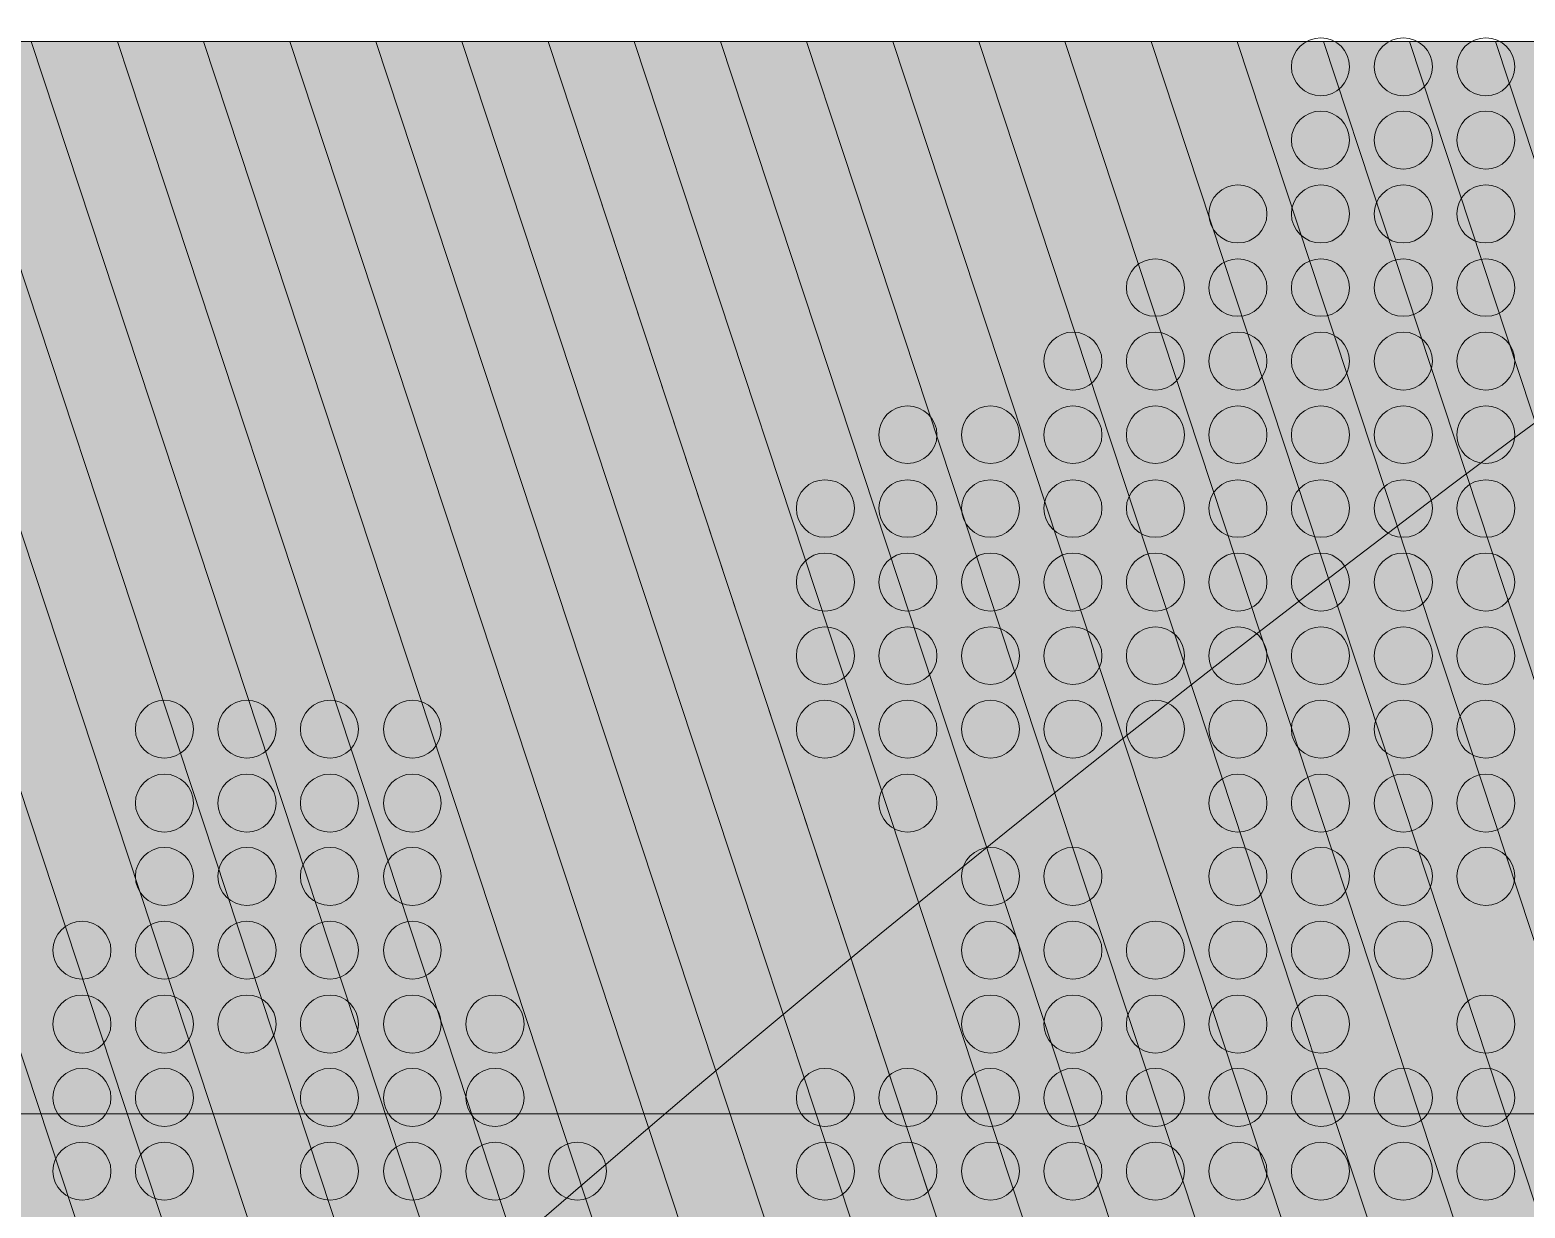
# Model space of a CAD drawing. Header units: inches. Extents: x 243 to 900, y -519 to -86.
# Drawn here: x 528.11 to 572.91, y -202.09 to -166.78 of the extents above; entities that cross this region are included whole.
import ezdxf

# ---------------------------------------------------------------- set-up
doc = ezdxf.new("R2010")
doc.units = ezdxf.units.IN
doc.header["$MEASUREMENT"] = 0
doc.layers.add('Layer 1', color=7, linetype='Continuous')

# ---------------------------------------------------------------- blocks, each defined once
blk = doc.blocks.new('block 3')
at = {"layer": 'Layer 1', "lineweight": 0}
blk.add_open_spline([(898.138, -484.267), (898.138, -494.991), (889.368, -503.763), (878.645, -503.763), (878.645, -503.763), (266.12, -503.763), (266.12, -503.763), (255.397, -503.763), (246.624, -494.991), (246.624, -484.267), (246.624, -484.267), (246.624, -108.507), (246.624, -108.507), (246.624, -97.783), (255.397, -89.011), (266.12, -89.011), (266.12, -89.011), (878.645, -89.011), (878.645, -89.011), (889.368, -89.011), (898.138, -97.783), (898.138, -108.507), (898.138, -108.507), (898.138, -484.267), (898.138, -484.267)], degree=3, knots=[0, 0, 0, 0, 1, 1, 1, 2, 2, 2, 3, 3, 3, 4, 4, 4, 5, 5, 5, 6, 6, 6, 7, 7, 7, 8, 8, 8, 8], dxfattribs=at)
blk = doc.blocks.new('block 2')
at = {"layer": 'Layer 1'}
blk.add_blockref('block 3', (0, 0), dxfattribs=at)
blk = doc.blocks.new('block 18')
at = {"layer": 'Layer 1', "lineweight": 0}
for points in [[(567.651, -167.885), (567.651, -168.358), (567.27, -168.754), (566.797, -168.754), (566.311, -168.754), (565.912, -168.358), (565.912, -167.885), (565.912, -167.399), (566.311, -167.017), (566.797, -167.017), (567.27, -167.017), (567.651, -167.399), (567.651, -167.885)], [(570.139, -167.885), (570.139, -168.358), (569.74, -168.754), (569.269, -168.754), (568.777, -168.754), (568.397, -168.358), (568.397, -167.885), (568.397, -167.399), (568.777, -167.017), (569.269, -167.017), (569.74, -167.017), (570.139, -167.399), (570.139, -167.885)], [(572.608, -167.885), (572.608, -168.358), (572.214, -168.754), (571.741, -168.754), (571.255, -168.754), (570.871, -168.358), (570.871, -167.885), (570.871, -167.399), (571.255, -167.017), (571.741, -167.017), (572.214, -167.017), (572.608, -167.399), (572.608, -167.885)]]:
    blk.add_open_spline(points, degree=3, knots=[0, 0, 0, 0, 1, 1, 1, 2, 2, 2, 3, 3, 3, 4, 4, 4, 4], dxfattribs=at)
blk = doc.blocks.new('block 19')
at = {"layer": 'Layer 1', "lineweight": 0}
for points in [[(567.651, -170.085), (567.651, -170.554), (567.27, -170.952), (566.797, -170.952), (566.311, -170.952), (565.912, -170.554), (565.912, -170.085), (565.912, -169.609), (566.311, -169.212), (566.797, -169.212), (567.27, -169.212), (567.651, -169.609), (567.651, -170.085)], [(570.139, -170.085), (570.139, -170.554), (569.74, -170.952), (569.269, -170.952), (568.777, -170.952), (568.397, -170.554), (568.397, -170.085), (568.397, -169.609), (568.777, -169.212), (569.269, -169.212), (569.74, -169.212), (570.139, -169.609), (570.139, -170.085)], [(572.608, -170.085), (572.608, -170.554), (572.214, -170.952), (571.741, -170.952), (571.255, -170.952), (570.871, -170.554), (570.871, -170.085), (570.871, -169.609), (571.255, -169.212), (571.741, -169.212), (572.214, -169.212), (572.608, -169.609), (572.608, -170.085)]]:
    blk.add_open_spline(points, degree=3, knots=[0, 0, 0, 0, 1, 1, 1, 2, 2, 2, 3, 3, 3, 4, 4, 4, 4], dxfattribs=at)
blk = doc.blocks.new('block 20')
at = {"layer": 'Layer 1', "lineweight": 0}
for points in [[(565.179, -172.295), (565.179, -172.771), (564.785, -173.166), (564.309, -173.166), (563.836, -173.166), (563.442, -172.771), (563.442, -172.295), (563.442, -171.807), (563.836, -171.427), (564.309, -171.427), (564.785, -171.427), (565.179, -171.807), (565.179, -172.295)], [(567.651, -172.295), (567.651, -172.771), (567.27, -173.166), (566.797, -173.166), (566.311, -173.166), (565.912, -172.771), (565.912, -172.295), (565.912, -171.807), (566.311, -171.427), (566.797, -171.427), (567.27, -171.427), (567.651, -171.807), (567.651, -172.295)], [(570.139, -172.295), (570.139, -172.771), (569.74, -173.166), (569.269, -173.166), (568.777, -173.166), (568.397, -172.771), (568.397, -172.295), (568.397, -171.807), (568.777, -171.427), (569.269, -171.427), (569.74, -171.427), (570.139, -171.807), (570.139, -172.295)], [(572.608, -172.295), (572.608, -172.771), (572.214, -173.166), (571.741, -173.166), (571.255, -173.166), (570.871, -172.771), (570.871, -172.295), (570.871, -171.807), (571.255, -171.427), (571.741, -171.427), (572.214, -171.427), (572.608, -171.807), (572.608, -172.295)]]:
    blk.add_open_spline(points, degree=3, knots=[0, 0, 0, 0, 1, 1, 1, 2, 2, 2, 3, 3, 3, 4, 4, 4, 4], dxfattribs=at)
blk = doc.blocks.new('block 21')
at = {"layer": 'Layer 1', "lineweight": 0}
for points in [[(562.707, -174.509), (562.707, -174.981), (562.311, -175.363), (561.837, -175.363), (561.364, -175.363), (560.967, -174.981), (560.967, -174.509), (560.967, -174.021), (561.364, -173.639), (561.837, -173.639), (562.311, -173.639), (562.707, -174.021), (562.707, -174.509)], [(565.179, -174.509), (565.179, -174.981), (564.785, -175.363), (564.309, -175.363), (563.836, -175.363), (563.442, -174.981), (563.442, -174.509), (563.442, -174.021), (563.836, -173.639), (564.309, -173.639), (564.785, -173.639), (565.179, -174.021), (565.179, -174.509)], [(567.651, -174.509), (567.651, -174.981), (567.27, -175.363), (566.797, -175.363), (566.311, -175.363), (565.912, -174.981), (565.912, -174.509), (565.912, -174.021), (566.311, -173.639), (566.797, -173.639), (567.27, -173.639), (567.651, -174.021), (567.651, -174.509)], [(570.139, -174.509), (570.139, -174.981), (569.74, -175.363), (569.269, -175.363), (568.777, -175.363), (568.397, -174.981), (568.397, -174.509), (568.397, -174.021), (568.777, -173.639), (569.269, -173.639), (569.74, -173.639), (570.139, -174.021), (570.139, -174.509)], [(572.608, -174.509), (572.608, -174.981), (572.214, -175.363), (571.741, -175.363), (571.255, -175.363), (570.871, -174.981), (570.871, -174.509), (570.871, -174.021), (571.255, -173.639), (571.741, -173.639), (572.214, -173.639), (572.608, -174.021), (572.608, -174.509)]]:
    blk.add_open_spline(points, degree=3, knots=[0, 0, 0, 0, 1, 1, 1, 2, 2, 2, 3, 3, 3, 4, 4, 4, 4], dxfattribs=at)
blk = doc.blocks.new('block 22')
at = {"layer": 'Layer 1', "lineweight": 0}
for points in [[(560.235, -176.706), (560.235, -177.178), (559.841, -177.573), (559.365, -177.573), (558.892, -177.573), (558.498, -177.178), (558.498, -176.706), (558.498, -176.232), (558.892, -175.835), (559.365, -175.835), (559.841, -175.835), (560.235, -176.232), (560.235, -176.706)], [(562.707, -176.706), (562.707, -177.178), (562.311, -177.573), (561.837, -177.573), (561.364, -177.573), (560.967, -177.178), (560.967, -176.706), (560.967, -176.232), (561.364, -175.835), (561.837, -175.835), (562.311, -175.835), (562.707, -176.232), (562.707, -176.706)], [(565.179, -176.706), (565.179, -177.178), (564.785, -177.573), (564.309, -177.573), (563.836, -177.573), (563.442, -177.178), (563.442, -176.706), (563.442, -176.232), (563.836, -175.835), (564.309, -175.835), (564.785, -175.835), (565.179, -176.232), (565.179, -176.706)], [(567.651, -176.706), (567.651, -177.178), (567.27, -177.573), (566.797, -177.573), (566.311, -177.573), (565.912, -177.178), (565.912, -176.706), (565.912, -176.232), (566.311, -175.835), (566.797, -175.835), (567.27, -175.835), (567.651, -176.232), (567.651, -176.706)], [(570.139, -176.706), (570.139, -177.178), (569.74, -177.573), (569.269, -177.573), (568.777, -177.573), (568.397, -177.178), (568.397, -176.706), (568.397, -176.232), (568.777, -175.835), (569.269, -175.835), (569.74, -175.835), (570.139, -176.232), (570.139, -176.706)], [(572.608, -176.706), (572.608, -177.178), (572.214, -177.573), (571.741, -177.573), (571.255, -177.573), (570.871, -177.178), (570.871, -176.706), (570.871, -176.232), (571.255, -175.835), (571.741, -175.835), (572.214, -175.835), (572.608, -176.232), (572.608, -176.706)]]:
    blk.add_open_spline(points, degree=3, knots=[0, 0, 0, 0, 1, 1, 1, 2, 2, 2, 3, 3, 3, 4, 4, 4, 4], dxfattribs=at)
blk = doc.blocks.new('block 23')
at = {"layer": 'Layer 1', "lineweight": 0}
for points in [[(555.291, -178.917), (555.291, -179.393), (554.894, -179.773), (554.411, -179.773), (553.932, -179.773), (553.554, -179.393), (553.554, -178.917), (553.554, -178.429), (553.932, -178.048), (554.411, -178.048), (554.894, -178.048), (555.291, -178.429), (555.291, -178.917)], [(557.766, -178.917), (557.766, -179.393), (557.369, -179.773), (556.893, -179.773), (556.423, -179.773), (556.026, -179.393), (556.026, -178.917), (556.026, -178.429), (556.423, -178.048), (556.893, -178.048), (557.369, -178.048), (557.766, -178.429), (557.766, -178.917)], [(560.235, -178.917), (560.235, -179.393), (559.841, -179.773), (559.365, -179.773), (558.892, -179.773), (558.498, -179.393), (558.498, -178.917), (558.498, -178.429), (558.892, -178.048), (559.365, -178.048), (559.841, -178.048), (560.235, -178.429), (560.235, -178.917)], [(562.707, -178.917), (562.707, -179.393), (562.311, -179.773), (561.837, -179.773), (561.364, -179.773), (560.967, -179.393), (560.967, -178.917), (560.967, -178.429), (561.364, -178.048), (561.837, -178.048), (562.311, -178.048), (562.707, -178.429), (562.707, -178.917)], [(565.179, -178.917), (565.179, -179.393), (564.785, -179.773), (564.309, -179.773), (563.836, -179.773), (563.442, -179.393), (563.442, -178.917), (563.442, -178.429), (563.836, -178.048), (564.309, -178.048), (564.785, -178.048), (565.179, -178.429), (565.179, -178.917)], [(567.651, -178.917), (567.651, -179.393), (567.27, -179.773), (566.797, -179.773), (566.311, -179.773), (565.912, -179.393), (565.912, -178.917), (565.912, -178.429), (566.311, -178.048), (566.797, -178.048), (567.27, -178.048), (567.651, -178.429), (567.651, -178.917)], [(570.139, -178.917), (570.139, -179.393), (569.74, -179.773), (569.269, -179.773), (568.777, -179.773), (568.397, -179.393), (568.397, -178.917), (568.397, -178.429), (568.777, -178.048), (569.269, -178.048), (569.74, -178.048), (570.139, -178.429), (570.139, -178.917)], [(572.608, -178.917), (572.608, -179.393), (572.214, -179.773), (571.741, -179.773), (571.255, -179.773), (570.871, -179.393), (570.871, -178.917), (570.871, -178.429), (571.255, -178.048), (571.741, -178.048), (572.214, -178.048), (572.608, -178.429), (572.608, -178.917)]]:
    blk.add_open_spline(points, degree=3, knots=[0, 0, 0, 0, 1, 1, 1, 2, 2, 2, 3, 3, 3, 4, 4, 4, 4], dxfattribs=at)
blk = doc.blocks.new('block 24')
at = {"layer": 'Layer 1', "lineweight": 0}
for points in [[(552.819, -181.115), (552.819, -181.604), (552.422, -181.985), (551.933, -181.985), (551.463, -181.985), (551.079, -181.604), (551.079, -181.115), (551.079, -180.643), (551.463, -180.262), (551.933, -180.262), (552.422, -180.262), (552.819, -180.643), (552.819, -181.115)], [(555.291, -181.115), (555.291, -181.604), (554.894, -181.985), (554.411, -181.985), (553.932, -181.985), (553.554, -181.604), (553.554, -181.115), (553.554, -180.643), (553.932, -180.262), (554.411, -180.262), (554.894, -180.262), (555.291, -180.643), (555.291, -181.115)], [(557.766, -181.115), (557.766, -181.604), (557.369, -181.985), (556.893, -181.985), (556.423, -181.985), (556.026, -181.604), (556.026, -181.115), (556.026, -180.643), (556.423, -180.262), (556.893, -180.262), (557.369, -180.262), (557.766, -180.643), (557.766, -181.115)], [(560.235, -181.115), (560.235, -181.604), (559.841, -181.985), (559.365, -181.985), (558.892, -181.985), (558.498, -181.604), (558.498, -181.115), (558.498, -180.643), (558.892, -180.262), (559.365, -180.262), (559.841, -180.262), (560.235, -180.643), (560.235, -181.115)], [(562.707, -181.115), (562.707, -181.604), (562.311, -181.985), (561.837, -181.985), (561.364, -181.985), (560.967, -181.604), (560.967, -181.115), (560.967, -180.643), (561.364, -180.262), (561.837, -180.262), (562.311, -180.262), (562.707, -180.643), (562.707, -181.115)], [(565.179, -181.115), (565.179, -181.604), (564.785, -181.985), (564.309, -181.985), (563.836, -181.985), (563.442, -181.604), (563.442, -181.115), (563.442, -180.643), (563.836, -180.262), (564.309, -180.262), (564.785, -180.262), (565.179, -180.643), (565.179, -181.115)], [(567.651, -181.115), (567.651, -181.604), (567.27, -181.985), (566.797, -181.985), (566.311, -181.985), (565.912, -181.604), (565.912, -181.115), (565.912, -180.643), (566.311, -180.262), (566.797, -180.262), (567.27, -180.262), (567.651, -180.643), (567.651, -181.115)], [(570.139, -181.115), (570.139, -181.604), (569.74, -181.985), (569.269, -181.985), (568.777, -181.985), (568.397, -181.604), (568.397, -181.115), (568.397, -180.643), (568.777, -180.262), (569.269, -180.262), (569.74, -180.262), (570.139, -180.643), (570.139, -181.115)], [(572.608, -181.115), (572.608, -181.604), (572.214, -181.985), (571.741, -181.985), (571.255, -181.985), (570.871, -181.604), (570.871, -181.115), (570.871, -180.643), (571.255, -180.262), (571.741, -180.262), (572.214, -180.262), (572.608, -180.643), (572.608, -181.115)]]:
    blk.add_open_spline(points, degree=3, knots=[0, 0, 0, 0, 1, 1, 1, 2, 2, 2, 3, 3, 3, 4, 4, 4, 4], dxfattribs=at)
blk = doc.blocks.new('block 25')
at = {"layer": 'Layer 1', "lineweight": 0}
for points in [[(552.819, -183.331), (552.819, -183.8), (552.422, -184.196), (551.933, -184.196), (551.463, -184.196), (551.079, -183.8), (551.079, -183.331), (551.079, -182.855), (551.463, -182.457), (551.933, -182.457), (552.422, -182.457), (552.819, -182.855), (552.819, -183.331)], [(555.291, -183.331), (555.291, -183.8), (554.894, -184.196), (554.411, -184.196), (553.932, -184.196), (553.554, -183.8), (553.554, -183.331), (553.554, -182.855), (553.932, -182.457), (554.411, -182.457), (554.894, -182.457), (555.291, -182.855), (555.291, -183.331)], [(557.766, -183.331), (557.766, -183.8), (557.369, -184.196), (556.893, -184.196), (556.423, -184.196), (556.026, -183.8), (556.026, -183.331), (556.026, -182.855), (556.423, -182.457), (556.893, -182.457), (557.369, -182.457), (557.766, -182.855), (557.766, -183.331)], [(560.235, -183.331), (560.235, -183.8), (559.841, -184.196), (559.365, -184.196), (558.892, -184.196), (558.498, -183.8), (558.498, -183.331), (558.498, -182.855), (558.892, -182.457), (559.365, -182.457), (559.841, -182.457), (560.235, -182.855), (560.235, -183.331)], [(562.707, -183.331), (562.707, -183.8), (562.311, -184.196), (561.837, -184.196), (561.364, -184.196), (560.967, -183.8), (560.967, -183.331), (560.967, -182.855), (561.364, -182.457), (561.837, -182.457), (562.311, -182.457), (562.707, -182.855), (562.707, -183.331)], [(565.179, -183.331), (565.179, -183.8), (564.785, -184.196), (564.309, -184.196), (563.836, -184.196), (563.442, -183.8), (563.442, -183.331), (563.442, -182.855), (563.836, -182.457), (564.309, -182.457), (564.785, -182.457), (565.179, -182.855), (565.179, -183.331)], [(567.651, -183.331), (567.651, -183.8), (567.27, -184.196), (566.797, -184.196), (566.311, -184.196), (565.912, -183.8), (565.912, -183.331), (565.912, -182.855), (566.311, -182.457), (566.797, -182.457), (567.27, -182.457), (567.651, -182.855), (567.651, -183.331)], [(570.139, -183.331), (570.139, -183.8), (569.74, -184.196), (569.269, -184.196), (568.777, -184.196), (568.397, -183.8), (568.397, -183.331), (568.397, -182.855), (568.777, -182.457), (569.269, -182.457), (569.74, -182.457), (570.139, -182.855), (570.139, -183.331)], [(572.608, -183.331), (572.608, -183.8), (572.214, -184.196), (571.741, -184.196), (571.255, -184.196), (570.871, -183.8), (570.871, -183.331), (570.871, -182.855), (571.255, -182.457), (571.741, -182.457), (572.214, -182.457), (572.608, -182.855), (572.608, -183.331)]]:
    blk.add_open_spline(points, degree=3, knots=[0, 0, 0, 0, 1, 1, 1, 2, 2, 2, 3, 3, 3, 4, 4, 4, 4], dxfattribs=at)
blk = doc.blocks.new('block 26')
at = {"layer": 'Layer 1', "lineweight": 0}
for points in [[(552.819, -185.539), (552.819, -186.015), (552.422, -186.395), (551.933, -186.395), (551.463, -186.395), (551.079, -186.015), (551.079, -185.539), (551.079, -185.053), (551.463, -184.672), (551.933, -184.672), (552.422, -184.672), (552.819, -185.053), (552.819, -185.539)], [(555.291, -185.539), (555.291, -186.015), (554.894, -186.395), (554.411, -186.395), (553.932, -186.395), (553.554, -186.015), (553.554, -185.539), (553.554, -185.053), (553.932, -184.672), (554.411, -184.672), (554.894, -184.672), (555.291, -185.053), (555.291, -185.539)], [(557.766, -185.539), (557.766, -186.015), (557.369, -186.395), (556.893, -186.395), (556.423, -186.395), (556.026, -186.015), (556.026, -185.539), (556.026, -185.053), (556.423, -184.672), (556.893, -184.672), (557.369, -184.672), (557.766, -185.053), (557.766, -185.539)], [(560.235, -185.539), (560.235, -186.015), (559.841, -186.395), (559.365, -186.395), (558.892, -186.395), (558.498, -186.015), (558.498, -185.539), (558.498, -185.053), (558.892, -184.672), (559.365, -184.672), (559.841, -184.672), (560.235, -185.053), (560.235, -185.539)], [(562.707, -185.539), (562.707, -186.015), (562.311, -186.395), (561.837, -186.395), (561.364, -186.395), (560.967, -186.015), (560.967, -185.539), (560.967, -185.053), (561.364, -184.672), (561.837, -184.672), (562.311, -184.672), (562.707, -185.053), (562.707, -185.539)], [(565.179, -185.539), (565.179, -186.015), (564.785, -186.395), (564.309, -186.395), (563.836, -186.395), (563.442, -186.015), (563.442, -185.539), (563.442, -185.053), (563.836, -184.672), (564.309, -184.672), (564.785, -184.672), (565.179, -185.053), (565.179, -185.539)], [(567.651, -185.539), (567.651, -186.015), (567.27, -186.395), (566.797, -186.395), (566.311, -186.395), (565.912, -186.015), (565.912, -185.539), (565.912, -185.053), (566.311, -184.672), (566.797, -184.672), (567.27, -184.672), (567.651, -185.053), (567.651, -185.539)], [(570.139, -185.539), (570.139, -186.015), (569.74, -186.395), (569.269, -186.395), (568.777, -186.395), (568.397, -186.015), (568.397, -185.539), (568.397, -185.053), (568.777, -184.672), (569.269, -184.672), (569.74, -184.672), (570.139, -185.053), (570.139, -185.539)], [(572.608, -185.539), (572.608, -186.015), (572.214, -186.395), (571.741, -186.395), (571.255, -186.395), (570.871, -186.015), (570.871, -185.539), (570.871, -185.053), (571.255, -184.672), (571.741, -184.672), (572.214, -184.672), (572.608, -185.053), (572.608, -185.539)]]:
    blk.add_open_spline(points, degree=3, knots=[0, 0, 0, 0, 1, 1, 1, 2, 2, 2, 3, 3, 3, 4, 4, 4, 4], dxfattribs=at)
blk = doc.blocks.new('block 27')
at = {"layer": 'Layer 1', "lineweight": 0}
for points in [[(533.014, -187.738), (533.014, -188.227), (532.615, -188.606), (532.141, -188.606), (531.671, -188.606), (531.272, -188.227), (531.272, -187.738), (531.272, -187.265), (531.671, -186.868), (532.141, -186.868), (532.615, -186.868), (533.014, -187.265), (533.014, -187.738)], [(535.486, -187.738), (535.486, -188.227), (535.089, -188.606), (534.616, -188.606), (534.143, -188.606), (533.746, -188.227), (533.746, -187.738), (533.746, -187.265), (534.143, -186.868), (534.616, -186.868), (535.089, -186.868), (535.486, -187.265), (535.486, -187.738)], [(537.955, -187.738), (537.955, -188.227), (537.572, -188.606), (537.104, -188.606), (536.615, -188.606), (536.216, -188.227), (536.216, -187.738), (536.216, -187.265), (536.615, -186.868), (537.104, -186.868), (537.572, -186.868), (537.955, -187.265), (537.955, -187.738)], [(540.43, -187.738), (540.43, -188.227), (540.049, -188.606), (539.573, -188.606), (539.087, -188.606), (538.706, -188.227), (538.706, -187.738), (538.706, -187.265), (539.087, -186.868), (539.573, -186.868), (540.049, -186.868), (540.43, -187.265), (540.43, -187.738)], [(552.819, -187.738), (552.819, -188.227), (552.422, -188.606), (551.933, -188.606), (551.463, -188.606), (551.079, -188.227), (551.079, -187.738), (551.079, -187.265), (551.463, -186.868), (551.933, -186.868), (552.422, -186.868), (552.819, -187.265), (552.819, -187.738)], [(555.291, -187.738), (555.291, -188.227), (554.894, -188.606), (554.411, -188.606), (553.932, -188.606), (553.554, -188.227), (553.554, -187.738), (553.554, -187.265), (553.932, -186.868), (554.411, -186.868), (554.894, -186.868), (555.291, -187.265), (555.291, -187.738)], [(557.766, -187.738), (557.766, -188.227), (557.369, -188.606), (556.893, -188.606), (556.423, -188.606), (556.026, -188.227), (556.026, -187.738), (556.026, -187.265), (556.423, -186.868), (556.893, -186.868), (557.369, -186.868), (557.766, -187.265), (557.766, -187.738)], [(560.235, -187.738), (560.235, -188.227), (559.841, -188.606), (559.365, -188.606), (558.892, -188.606), (558.498, -188.227), (558.498, -187.738), (558.498, -187.265), (558.892, -186.868), (559.365, -186.868), (559.841, -186.868), (560.235, -187.265), (560.235, -187.738)], [(562.707, -187.738), (562.707, -188.227), (562.311, -188.606), (561.837, -188.606), (561.364, -188.606), (560.967, -188.227), (560.967, -187.738), (560.967, -187.265), (561.364, -186.868), (561.837, -186.868), (562.311, -186.868), (562.707, -187.265), (562.707, -187.738)], [(565.179, -187.738), (565.179, -188.227), (564.785, -188.606), (564.309, -188.606), (563.836, -188.606), (563.442, -188.227), (563.442, -187.738), (563.442, -187.265), (563.836, -186.868), (564.309, -186.868), (564.785, -186.868), (565.179, -187.265), (565.179, -187.738)], [(567.651, -187.738), (567.651, -188.227), (567.27, -188.606), (566.797, -188.606), (566.311, -188.606), (565.912, -188.227), (565.912, -187.738), (565.912, -187.265), (566.311, -186.868), (566.797, -186.868), (567.27, -186.868), (567.651, -187.265), (567.651, -187.738)], [(570.139, -187.738), (570.139, -188.227), (569.74, -188.606), (569.269, -188.606), (568.777, -188.606), (568.397, -188.227), (568.397, -187.738), (568.397, -187.265), (568.777, -186.868), (569.269, -186.868), (569.74, -186.868), (570.139, -187.265), (570.139, -187.738)], [(572.608, -187.738), (572.608, -188.227), (572.214, -188.606), (571.741, -188.606), (571.255, -188.606), (570.871, -188.227), (570.871, -187.738), (570.871, -187.265), (571.255, -186.868), (571.741, -186.868), (572.214, -186.868), (572.608, -187.265), (572.608, -187.738)]]:
    blk.add_open_spline(points, degree=3, knots=[0, 0, 0, 0, 1, 1, 1, 2, 2, 2, 3, 3, 3, 4, 4, 4, 4], dxfattribs=at)
blk = doc.blocks.new('block 28')
at = {"layer": 'Layer 1', "lineweight": 0}
for points in [[(533.014, -189.949), (533.014, -190.424), (532.615, -190.821), (532.141, -190.821), (531.671, -190.821), (531.272, -190.424), (531.272, -189.949), (531.272, -189.477), (531.671, -189.081), (532.141, -189.081), (532.615, -189.081), (533.014, -189.477), (533.014, -189.949)], [(535.486, -189.949), (535.486, -190.424), (535.089, -190.821), (534.616, -190.821), (534.143, -190.821), (533.746, -190.424), (533.746, -189.949), (533.746, -189.477), (534.143, -189.081), (534.616, -189.081), (535.089, -189.081), (535.486, -189.477), (535.486, -189.949)], [(537.955, -189.949), (537.955, -190.424), (537.572, -190.821), (537.104, -190.821), (536.615, -190.821), (536.216, -190.424), (536.216, -189.949), (536.216, -189.477), (536.615, -189.081), (537.104, -189.081), (537.572, -189.081), (537.955, -189.477), (537.955, -189.949)], [(540.43, -189.949), (540.43, -190.424), (540.049, -190.821), (539.573, -190.821), (539.087, -190.821), (538.706, -190.424), (538.706, -189.949), (538.706, -189.477), (539.087, -189.081), (539.573, -189.081), (540.049, -189.081), (540.43, -189.477), (540.43, -189.949)], [(555.291, -189.949), (555.291, -190.424), (554.894, -190.821), (554.411, -190.821), (553.932, -190.821), (553.554, -190.424), (553.554, -189.949), (553.554, -189.477), (553.932, -189.081), (554.411, -189.081), (554.894, -189.081), (555.291, -189.477), (555.291, -189.949)], [(565.179, -189.949), (565.179, -190.424), (564.785, -190.821), (564.309, -190.821), (563.836, -190.821), (563.442, -190.424), (563.442, -189.949), (563.442, -189.477), (563.836, -189.081), (564.309, -189.081), (564.785, -189.081), (565.179, -189.477), (565.179, -189.949)], [(567.651, -189.949), (567.651, -190.424), (567.27, -190.821), (566.797, -190.821), (566.311, -190.821), (565.912, -190.424), (565.912, -189.949), (565.912, -189.477), (566.311, -189.081), (566.797, -189.081), (567.27, -189.081), (567.651, -189.477), (567.651, -189.949)], [(570.139, -189.949), (570.139, -190.424), (569.74, -190.821), (569.269, -190.821), (568.777, -190.821), (568.397, -190.424), (568.397, -189.949), (568.397, -189.477), (568.777, -189.081), (569.269, -189.081), (569.74, -189.081), (570.139, -189.477), (570.139, -189.949)], [(572.608, -189.949), (572.608, -190.424), (572.214, -190.821), (571.741, -190.821), (571.255, -190.821), (570.871, -190.424), (570.871, -189.949), (570.871, -189.477), (571.255, -189.081), (571.741, -189.081), (572.214, -189.081), (572.608, -189.477), (572.608, -189.949)]]:
    blk.add_open_spline(points, degree=3, knots=[0, 0, 0, 0, 1, 1, 1, 2, 2, 2, 3, 3, 3, 4, 4, 4, 4], dxfattribs=at)
blk = doc.blocks.new('block 29')
at = {"layer": 'Layer 1', "lineweight": 0}
for points in [[(533.014, -192.146), (533.014, -192.638), (532.615, -193.019), (532.141, -193.019), (531.671, -193.019), (531.272, -192.638), (531.272, -192.146), (531.272, -191.676), (531.671, -191.279), (532.141, -191.279), (532.615, -191.279), (533.014, -191.676), (533.014, -192.146)], [(535.486, -192.146), (535.486, -192.638), (535.089, -193.019), (534.616, -193.019), (534.143, -193.019), (533.746, -192.638), (533.746, -192.146), (533.746, -191.676), (534.143, -191.279), (534.616, -191.279), (535.089, -191.279), (535.486, -191.676), (535.486, -192.146)], [(537.955, -192.146), (537.955, -192.638), (537.572, -193.019), (537.104, -193.019), (536.615, -193.019), (536.216, -192.638), (536.216, -192.146), (536.216, -191.676), (536.615, -191.279), (537.104, -191.279), (537.572, -191.279), (537.955, -191.676), (537.955, -192.146)], [(540.43, -192.146), (540.43, -192.638), (540.049, -193.019), (539.573, -193.019), (539.087, -193.019), (538.706, -192.638), (538.706, -192.146), (538.706, -191.676), (539.087, -191.279), (539.573, -191.279), (540.049, -191.279), (540.43, -191.676), (540.43, -192.146)], [(557.766, -192.146), (557.766, -192.638), (557.369, -193.019), (556.893, -193.019), (556.423, -193.019), (556.026, -192.638), (556.026, -192.146), (556.026, -191.676), (556.423, -191.279), (556.893, -191.279), (557.369, -191.279), (557.766, -191.676), (557.766, -192.146)], [(560.235, -192.146), (560.235, -192.638), (559.841, -193.019), (559.365, -193.019), (558.892, -193.019), (558.498, -192.638), (558.498, -192.146), (558.498, -191.676), (558.892, -191.279), (559.365, -191.279), (559.841, -191.279), (560.235, -191.676), (560.235, -192.146)], [(565.179, -192.146), (565.179, -192.638), (564.785, -193.019), (564.309, -193.019), (563.836, -193.019), (563.442, -192.638), (563.442, -192.146), (563.442, -191.676), (563.836, -191.279), (564.309, -191.279), (564.785, -191.279), (565.179, -191.676), (565.179, -192.146)], [(567.651, -192.146), (567.651, -192.638), (567.27, -193.019), (566.797, -193.019), (566.311, -193.019), (565.912, -192.638), (565.912, -192.146), (565.912, -191.676), (566.311, -191.279), (566.797, -191.279), (567.27, -191.279), (567.651, -191.676), (567.651, -192.146)], [(570.139, -192.146), (570.139, -192.638), (569.74, -193.019), (569.269, -193.019), (568.777, -193.019), (568.397, -192.638), (568.397, -192.146), (568.397, -191.676), (568.777, -191.279), (569.269, -191.279), (569.74, -191.279), (570.139, -191.676), (570.139, -192.146)], [(572.608, -192.146), (572.608, -192.638), (572.214, -193.019), (571.741, -193.019), (571.255, -193.019), (570.871, -192.638), (570.871, -192.146), (570.871, -191.676), (571.255, -191.279), (571.741, -191.279), (572.214, -191.279), (572.608, -191.676), (572.608, -192.146)]]:
    blk.add_open_spline(points, degree=3, knots=[0, 0, 0, 0, 1, 1, 1, 2, 2, 2, 3, 3, 3, 4, 4, 4, 4], dxfattribs=at)
blk = doc.blocks.new('block 30')
at = {"layer": 'Layer 1', "lineweight": 0}
for points in [[(530.539, -194.362), (530.539, -194.834), (530.143, -195.231), (529.675, -195.231), (529.196, -195.231), (528.8, -194.834), (528.8, -194.362), (528.8, -193.887), (529.196, -193.492), (529.675, -193.492), (530.143, -193.492), (530.539, -193.887), (530.539, -194.362)], [(533.014, -194.362), (533.014, -194.834), (532.615, -195.231), (532.141, -195.231), (531.671, -195.231), (531.272, -194.834), (531.272, -194.362), (531.272, -193.887), (531.671, -193.492), (532.141, -193.492), (532.615, -193.492), (533.014, -193.887), (533.014, -194.362)], [(535.486, -194.362), (535.486, -194.834), (535.089, -195.231), (534.616, -195.231), (534.143, -195.231), (533.746, -194.834), (533.746, -194.362), (533.746, -193.887), (534.143, -193.492), (534.616, -193.492), (535.089, -193.492), (535.486, -193.887), (535.486, -194.362)], [(537.955, -194.362), (537.955, -194.834), (537.572, -195.231), (537.104, -195.231), (536.615, -195.231), (536.216, -194.834), (536.216, -194.362), (536.216, -193.887), (536.615, -193.492), (537.104, -193.492), (537.572, -193.492), (537.955, -193.887), (537.955, -194.362)], [(540.43, -194.362), (540.43, -194.834), (540.049, -195.231), (539.573, -195.231), (539.087, -195.231), (538.706, -194.834), (538.706, -194.362), (538.706, -193.887), (539.087, -193.492), (539.573, -193.492), (540.049, -193.492), (540.43, -193.887), (540.43, -194.362)], [(557.766, -194.362), (557.766, -194.834), (557.369, -195.231), (556.893, -195.231), (556.423, -195.231), (556.026, -194.834), (556.026, -194.362), (556.026, -193.887), (556.423, -193.492), (556.893, -193.492), (557.369, -193.492), (557.766, -193.887), (557.766, -194.362)], [(560.235, -194.362), (560.235, -194.834), (559.841, -195.231), (559.365, -195.231), (558.892, -195.231), (558.498, -194.834), (558.498, -194.362), (558.498, -193.887), (558.892, -193.492), (559.365, -193.492), (559.841, -193.492), (560.235, -193.887), (560.235, -194.362)], [(562.707, -194.362), (562.707, -194.834), (562.311, -195.231), (561.837, -195.231), (561.364, -195.231), (560.967, -194.834), (560.967, -194.362), (560.967, -193.887), (561.364, -193.492), (561.837, -193.492), (562.311, -193.492), (562.707, -193.887), (562.707, -194.362)], [(565.179, -194.362), (565.179, -194.834), (564.785, -195.231), (564.309, -195.231), (563.836, -195.231), (563.442, -194.834), (563.442, -194.362), (563.442, -193.887), (563.836, -193.492), (564.309, -193.492), (564.785, -193.492), (565.179, -193.887), (565.179, -194.362)], [(567.651, -194.362), (567.651, -194.834), (567.27, -195.231), (566.797, -195.231), (566.311, -195.231), (565.912, -194.834), (565.912, -194.362), (565.912, -193.887), (566.311, -193.492), (566.797, -193.492), (567.27, -193.492), (567.651, -193.887), (567.651, -194.362)], [(570.139, -194.362), (570.139, -194.834), (569.74, -195.231), (569.269, -195.231), (568.777, -195.231), (568.397, -194.834), (568.397, -194.362), (568.397, -193.887), (568.777, -193.492), (569.269, -193.492), (569.74, -193.492), (570.139, -193.887), (570.139, -194.362)]]:
    blk.add_open_spline(points, degree=3, knots=[0, 0, 0, 0, 1, 1, 1, 2, 2, 2, 3, 3, 3, 4, 4, 4, 4], dxfattribs=at)
blk = doc.blocks.new('block 31')
at = {"layer": 'Layer 1', "lineweight": 0}
for points in [[(530.539, -196.574), (530.539, -197.047), (530.143, -197.443), (529.675, -197.443), (529.196, -197.443), (528.8, -197.047), (528.8, -196.574), (528.8, -196.084), (529.196, -195.704), (529.675, -195.704), (530.143, -195.704), (530.539, -196.084), (530.539, -196.574)], [(533.014, -196.574), (533.014, -197.047), (532.615, -197.443), (532.141, -197.443), (531.671, -197.443), (531.272, -197.047), (531.272, -196.574), (531.272, -196.084), (531.671, -195.704), (532.141, -195.704), (532.615, -195.704), (533.014, -196.084), (533.014, -196.574)], [(535.486, -196.574), (535.486, -197.047), (535.089, -197.443), (534.616, -197.443), (534.143, -197.443), (533.746, -197.047), (533.746, -196.574), (533.746, -196.084), (534.143, -195.704), (534.616, -195.704), (535.089, -195.704), (535.486, -196.084), (535.486, -196.574)], [(537.955, -196.574), (537.955, -197.047), (537.572, -197.443), (537.104, -197.443), (536.615, -197.443), (536.216, -197.047), (536.216, -196.574), (536.216, -196.084), (536.615, -195.704), (537.104, -195.704), (537.572, -195.704), (537.955, -196.084), (537.955, -196.574)], [(540.43, -196.574), (540.43, -197.047), (540.049, -197.443), (539.573, -197.443), (539.087, -197.443), (538.706, -197.047), (538.706, -196.574), (538.706, -196.084), (539.087, -195.704), (539.573, -195.704), (540.049, -195.704), (540.43, -196.084), (540.43, -196.574)], [(542.918, -196.574), (542.918, -197.047), (542.521, -197.443), (542.048, -197.443), (541.559, -197.443), (541.175, -197.047), (541.175, -196.574), (541.175, -196.084), (541.559, -195.704), (542.048, -195.704), (542.521, -195.704), (542.918, -196.084), (542.918, -196.574)], [(557.766, -196.574), (557.766, -197.047), (557.369, -197.443), (556.893, -197.443), (556.423, -197.443), (556.026, -197.047), (556.026, -196.574), (556.026, -196.084), (556.423, -195.704), (556.893, -195.704), (557.369, -195.704), (557.766, -196.084), (557.766, -196.574)], [(560.235, -196.574), (560.235, -197.047), (559.841, -197.443), (559.365, -197.443), (558.892, -197.443), (558.498, -197.047), (558.498, -196.574), (558.498, -196.084), (558.892, -195.704), (559.365, -195.704), (559.841, -195.704), (560.235, -196.084), (560.235, -196.574)], [(562.707, -196.574), (562.707, -197.047), (562.311, -197.443), (561.837, -197.443), (561.364, -197.443), (560.967, -197.047), (560.967, -196.574), (560.967, -196.084), (561.364, -195.704), (561.837, -195.704), (562.311, -195.704), (562.707, -196.084), (562.707, -196.574)], [(565.179, -196.574), (565.179, -197.047), (564.785, -197.443), (564.309, -197.443), (563.836, -197.443), (563.442, -197.047), (563.442, -196.574), (563.442, -196.084), (563.836, -195.704), (564.309, -195.704), (564.785, -195.704), (565.179, -196.084), (565.179, -196.574)], [(567.651, -196.574), (567.651, -197.047), (567.27, -197.443), (566.797, -197.443), (566.311, -197.443), (565.912, -197.047), (565.912, -196.574), (565.912, -196.084), (566.311, -195.704), (566.797, -195.704), (567.27, -195.704), (567.651, -196.084), (567.651, -196.574)], [(572.608, -196.574), (572.608, -197.047), (572.214, -197.443), (571.741, -197.443), (571.255, -197.443), (570.871, -197.047), (570.871, -196.574), (570.871, -196.084), (571.255, -195.704), (571.741, -195.704), (572.214, -195.704), (572.608, -196.084), (572.608, -196.574)]]:
    blk.add_open_spline(points, degree=3, knots=[0, 0, 0, 0, 1, 1, 1, 2, 2, 2, 3, 3, 3, 4, 4, 4, 4], dxfattribs=at)
blk = doc.blocks.new('block 32')
at = {"layer": 'Layer 1', "lineweight": 0}
for points in [[(530.539, -198.785), (530.539, -199.258), (530.143, -199.642), (529.675, -199.642), (529.196, -199.642), (528.8, -199.258), (528.8, -198.785), (528.8, -198.299), (529.196, -197.902), (529.675, -197.902), (530.143, -197.902), (530.539, -198.299), (530.539, -198.785)], [(533.014, -198.785), (533.014, -199.258), (532.615, -199.642), (532.141, -199.642), (531.671, -199.642), (531.272, -199.258), (531.272, -198.785), (531.272, -198.299), (531.671, -197.902), (532.141, -197.902), (532.615, -197.902), (533.014, -198.299), (533.014, -198.785)], [(537.955, -198.785), (537.955, -199.258), (537.572, -199.642), (537.104, -199.642), (536.615, -199.642), (536.216, -199.258), (536.216, -198.785), (536.216, -198.299), (536.615, -197.902), (537.104, -197.902), (537.572, -197.902), (537.955, -198.299), (537.955, -198.785)], [(540.43, -198.785), (540.43, -199.258), (540.049, -199.642), (539.573, -199.642), (539.087, -199.642), (538.706, -199.258), (538.706, -198.785), (538.706, -198.299), (539.087, -197.902), (539.573, -197.902), (540.049, -197.902), (540.43, -198.299), (540.43, -198.785)], [(542.918, -198.785), (542.918, -199.258), (542.521, -199.642), (542.048, -199.642), (541.559, -199.642), (541.175, -199.258), (541.175, -198.785), (541.175, -198.299), (541.559, -197.902), (542.048, -197.902), (542.521, -197.902), (542.918, -198.299), (542.918, -198.785)], [(552.819, -198.785), (552.819, -199.258), (552.422, -199.642), (551.933, -199.642), (551.463, -199.642), (551.079, -199.258), (551.079, -198.785), (551.079, -198.299), (551.463, -197.902), (551.933, -197.902), (552.422, -197.902), (552.819, -198.299), (552.819, -198.785)], [(555.291, -198.785), (555.291, -199.258), (554.894, -199.642), (554.411, -199.642), (553.932, -199.642), (553.554, -199.258), (553.554, -198.785), (553.554, -198.299), (553.932, -197.902), (554.411, -197.902), (554.894, -197.902), (555.291, -198.299), (555.291, -198.785)], [(557.766, -198.785), (557.766, -199.258), (557.369, -199.642), (556.893, -199.642), (556.423, -199.642), (556.026, -199.258), (556.026, -198.785), (556.026, -198.299), (556.423, -197.902), (556.893, -197.902), (557.369, -197.902), (557.766, -198.299), (557.766, -198.785)], [(560.235, -198.785), (560.235, -199.258), (559.841, -199.642), (559.365, -199.642), (558.892, -199.642), (558.498, -199.258), (558.498, -198.785), (558.498, -198.299), (558.892, -197.902), (559.365, -197.902), (559.841, -197.902), (560.235, -198.299), (560.235, -198.785)], [(562.707, -198.785), (562.707, -199.258), (562.311, -199.642), (561.837, -199.642), (561.364, -199.642), (560.967, -199.258), (560.967, -198.785), (560.967, -198.299), (561.364, -197.902), (561.837, -197.902), (562.311, -197.902), (562.707, -198.299), (562.707, -198.785)], [(565.179, -198.785), (565.179, -199.258), (564.785, -199.642), (564.309, -199.642), (563.836, -199.642), (563.442, -199.258), (563.442, -198.785), (563.442, -198.299), (563.836, -197.902), (564.309, -197.902), (564.785, -197.902), (565.179, -198.299), (565.179, -198.785)], [(567.651, -198.785), (567.651, -199.258), (567.27, -199.642), (566.797, -199.642), (566.311, -199.642), (565.912, -199.258), (565.912, -198.785), (565.912, -198.299), (566.311, -197.902), (566.797, -197.902), (567.27, -197.902), (567.651, -198.299), (567.651, -198.785)], [(570.139, -198.785), (570.139, -199.258), (569.74, -199.642), (569.269, -199.642), (568.777, -199.642), (568.397, -199.258), (568.397, -198.785), (568.397, -198.299), (568.777, -197.902), (569.269, -197.902), (569.74, -197.902), (570.139, -198.299), (570.139, -198.785)], [(572.608, -198.785), (572.608, -199.258), (572.214, -199.642), (571.741, -199.642), (571.255, -199.642), (570.871, -199.258), (570.871, -198.785), (570.871, -198.299), (571.255, -197.902), (571.741, -197.902), (572.214, -197.902), (572.608, -198.299), (572.608, -198.785)]]:
    blk.add_open_spline(points, degree=3, knots=[0, 0, 0, 0, 1, 1, 1, 2, 2, 2, 3, 3, 3, 4, 4, 4, 4], dxfattribs=at)
blk = doc.blocks.new('block 33')
at = {"layer": 'Layer 1', "lineweight": 0}
for points in [[(530.539, -200.984), (530.539, -201.455), (530.143, -201.852), (529.675, -201.852), (529.196, -201.852), (528.8, -201.455), (528.8, -200.984), (528.8, -200.494), (529.196, -200.114), (529.675, -200.114), (530.143, -200.114), (530.539, -200.494), (530.539, -200.984)], [(533.014, -200.984), (533.014, -201.455), (532.615, -201.852), (532.141, -201.852), (531.671, -201.852), (531.272, -201.455), (531.272, -200.984), (531.272, -200.494), (531.671, -200.114), (532.141, -200.114), (532.615, -200.114), (533.014, -200.494), (533.014, -200.984)], [(537.955, -200.984), (537.955, -201.455), (537.572, -201.852), (537.104, -201.852), (536.615, -201.852), (536.216, -201.455), (536.216, -200.984), (536.216, -200.494), (536.615, -200.114), (537.104, -200.114), (537.572, -200.114), (537.955, -200.494), (537.955, -200.984)], [(540.43, -200.984), (540.43, -201.455), (540.049, -201.852), (539.573, -201.852), (539.087, -201.852), (538.706, -201.455), (538.706, -200.984), (538.706, -200.494), (539.087, -200.114), (539.573, -200.114), (540.049, -200.114), (540.43, -200.494), (540.43, -200.984)], [(542.918, -200.984), (542.918, -201.455), (542.521, -201.852), (542.048, -201.852), (541.559, -201.852), (541.175, -201.455), (541.175, -200.984), (541.175, -200.494), (541.559, -200.114), (542.048, -200.114), (542.521, -200.114), (542.918, -200.494), (542.918, -200.984)], [(545.387, -200.984), (545.387, -201.455), (544.993, -201.852), (544.517, -201.852), (544.031, -201.852), (543.65, -201.455), (543.65, -200.984), (543.65, -200.494), (544.031, -200.114), (544.517, -200.114), (544.993, -200.114), (545.387, -200.494), (545.387, -200.984)], [(552.819, -200.984), (552.819, -201.455), (552.422, -201.852), (551.933, -201.852), (551.463, -201.852), (551.079, -201.455), (551.079, -200.984), (551.079, -200.494), (551.463, -200.114), (551.933, -200.114), (552.422, -200.114), (552.819, -200.494), (552.819, -200.984)], [(555.291, -200.984), (555.291, -201.455), (554.894, -201.852), (554.411, -201.852), (553.932, -201.852), (553.554, -201.455), (553.554, -200.984), (553.554, -200.494), (553.932, -200.114), (554.411, -200.114), (554.894, -200.114), (555.291, -200.494), (555.291, -200.984)], [(557.766, -200.984), (557.766, -201.455), (557.369, -201.852), (556.893, -201.852), (556.423, -201.852), (556.026, -201.455), (556.026, -200.984), (556.026, -200.494), (556.423, -200.114), (556.893, -200.114), (557.369, -200.114), (557.766, -200.494), (557.766, -200.984)], [(560.235, -200.984), (560.235, -201.455), (559.841, -201.852), (559.365, -201.852), (558.892, -201.852), (558.498, -201.455), (558.498, -200.984), (558.498, -200.494), (558.892, -200.114), (559.365, -200.114), (559.841, -200.114), (560.235, -200.494), (560.235, -200.984)], [(562.707, -200.984), (562.707, -201.455), (562.311, -201.852), (561.837, -201.852), (561.364, -201.852), (560.967, -201.455), (560.967, -200.984), (560.967, -200.494), (561.364, -200.114), (561.837, -200.114), (562.311, -200.114), (562.707, -200.494), (562.707, -200.984)], [(565.179, -200.984), (565.179, -201.455), (564.785, -201.852), (564.309, -201.852), (563.836, -201.852), (563.442, -201.455), (563.442, -200.984), (563.442, -200.494), (563.836, -200.114), (564.309, -200.114), (564.785, -200.114), (565.179, -200.494), (565.179, -200.984)], [(567.651, -200.984), (567.651, -201.455), (567.27, -201.852), (566.797, -201.852), (566.311, -201.852), (565.912, -201.455), (565.912, -200.984), (565.912, -200.494), (566.311, -200.114), (566.797, -200.114), (567.27, -200.114), (567.651, -200.494), (567.651, -200.984)], [(570.139, -200.984), (570.139, -201.455), (569.74, -201.852), (569.269, -201.852), (568.777, -201.852), (568.397, -201.455), (568.397, -200.984), (568.397, -200.494), (568.777, -200.114), (569.269, -200.114), (569.74, -200.114), (570.139, -200.494), (570.139, -200.984)], [(572.608, -200.984), (572.608, -201.455), (572.214, -201.852), (571.741, -201.852), (571.255, -201.852), (570.871, -201.455), (570.871, -200.984), (570.871, -200.494), (571.255, -200.114), (571.741, -200.114), (572.214, -200.114), (572.608, -200.494), (572.608, -200.984)]]:
    blk.add_open_spline(points, degree=3, knots=[0, 0, 0, 0, 1, 1, 1, 2, 2, 2, 3, 3, 3, 4, 4, 4, 4], dxfattribs=at)
blk = doc.blocks.new('block 5')
at = {"layer": 'Layer 1'}
for name in ['block 18', 'block 19', 'block 20', 'block 21', 'block 22', 'block 23', 'block 24', 'block 25', 'block 26', 'block 27', 'block 28', 'block 29', 'block 30', 'block 31', 'block 32', 'block 33']:
    blk.add_blockref(name, (0, 0), dxfattribs=at)
blk = doc.blocks.new('block 4')
at = {"layer": 'Layer 1'}
blk.add_blockref('block 5', (0, 0), dxfattribs=at)
blk = doc.blocks.new('block 286')
at = {"layer": 'Layer 1', "true_color": 0x157abf}
h = blk.add_hatch(color=152, dxfattribs=at)
h.dxf.hatch_style = 2
h.paths.add_polyline_path([(563.268, -312.554), (515.245, -167.129), (517.825, -167.129), (565.848, -312.554)])
at = {"layer": 'Layer 1', "true_color": 0x1479be}
h = blk.add_hatch(color=152, dxfattribs=at)
h.dxf.hatch_style = 2
h.paths.add_polyline_path([(565.848, -312.554), (517.825, -167.129), (520.408, -167.129), (568.431, -312.554)])
at = {"layer": 'Layer 1', "true_color": 0x1279be}
h = blk.add_hatch(color=152, dxfattribs=at)
h.dxf.hatch_style = 2
h.paths.add_polyline_path([(568.431, -312.554), (520.408, -167.129), (522.989, -167.129), (571.011, -312.554)])
at = {"layer": 'Layer 1', "true_color": 0x1479be}
h = blk.add_hatch(color=152, dxfattribs=at)
h.dxf.hatch_style = 2
h.paths.add_polyline_path([(571.011, -312.554), (522.989, -167.129), (525.569, -167.129), (573.592, -312.554)])
at = {"layer": 'Layer 1', "true_color": 0x0b77bd}
h = blk.add_hatch(color=152, dxfattribs=at)
h.dxf.hatch_style = 2
h.paths.add_polyline_path([(573.592, -312.554), (525.569, -167.129), (528.152, -167.129), (576.175, -312.554)])
at = {"layer": 'Layer 1', "true_color": 0x0e75bb}
h = blk.add_hatch(color=152, dxfattribs=at)
h.dxf.hatch_style = 2
h.paths.add_polyline_path([(576.175, -312.554), (528.152, -167.129), (530.732, -167.129), (578.755, -312.554)])
h = blk.add_hatch(color=152, dxfattribs=at)
h.dxf.hatch_style = 2
h.paths.add_polyline_path([(578.755, -312.554), (530.732, -167.129), (533.313, -167.129), (581.336, -312.554)])
at = {"layer": 'Layer 1', "true_color": 0x1075bb}
h = blk.add_hatch(color=152, dxfattribs=at)
h.dxf.hatch_style = 2
h.paths.add_polyline_path([(581.336, -312.554), (533.313, -167.129), (535.896, -167.129), (582.602, -308.571), (582.602, -312.554)])
at = {"layer": 'Layer 1', "true_color": 0x1773b9}
h = blk.add_hatch(color=152, dxfattribs=at)
h.dxf.hatch_style = 2
h.paths.add_polyline_path([(582.602, -308.57), (535.896, -167.129), (538.476, -167.129), (582.602, -300.753)])
at = {"layer": 'Layer 1', "true_color": 0x1272b9}
h = blk.add_hatch(color=152, dxfattribs=at)
h.dxf.hatch_style = 2
h.paths.add_polyline_path([(582.602, -300.753), (538.476, -167.132), (541.057, -167.132), (582.602, -292.937)])
at = {"layer": 'Layer 1', "true_color": 0x1171b8}
h = blk.add_hatch(color=152, dxfattribs=at)
h.dxf.hatch_style = 2
h.paths.add_polyline_path([(582.602, -292.937), (541.057, -167.13), (543.64, -167.13), (582.602, -285.122)])
at = {"layer": 'Layer 1', "true_color": 0x1470b7}
h = blk.add_hatch(color=152, dxfattribs=at)
h.dxf.hatch_style = 2
h.paths.add_polyline_path([(582.602, -285.12), (543.64, -167.13), (546.22, -167.13), (582.602, -277.304)])
at = {"layer": 'Layer 1', "true_color": 0x136fb7}
h = blk.add_hatch(color=152, dxfattribs=at)
h.dxf.hatch_style = 2
h.paths.add_polyline_path([(582.602, -277.304), (546.22, -167.13), (548.8, -167.13), (582.602, -269.487)])
at = {"layer": 'Layer 1', "true_color": 0x166eb6}
h = blk.add_hatch(color=152, dxfattribs=at)
h.dxf.hatch_style = 2
h.paths.add_polyline_path([(582.602, -269.487), (548.8, -167.129), (551.383, -167.129), (582.602, -261.671)])
at = {"layer": 'Layer 1', "true_color": 0x126db5}
h = blk.add_hatch(color=152, dxfattribs=at)
h.dxf.hatch_style = 2
h.paths.add_polyline_path([(582.602, -261.671), (551.383, -167.129), (553.964, -167.129), (582.602, -253.854)])
at = {"layer": 'Layer 1', "true_color": 0x116cb4}
h = blk.add_hatch(color=152, dxfattribs=at)
h.dxf.hatch_style = 2
h.paths.add_polyline_path([(582.602, -253.854), (553.964, -167.128), (556.544, -167.128), (582.602, -246.037)])
at = {"layer": 'Layer 1', "true_color": 0x106bb4}
h = blk.add_hatch(color=152, dxfattribs=at)
h.dxf.hatch_style = 2
h.paths.add_polyline_path([(582.602, -246.036), (556.544, -167.13), (559.127, -167.13), (582.602, -238.221)])
at = {"layer": 'Layer 1', "true_color": 0x136ab3}
h = blk.add_hatch(color=152, dxfattribs=at)
h.dxf.hatch_style = 2
h.paths.add_polyline_path([(582.602, -238.221), (559.127, -167.13), (561.708, -167.13), (582.602, -230.404)])
h = blk.add_hatch(color=152, dxfattribs=at)
h.dxf.hatch_style = 2
h.paths.add_polyline_path([(582.602, -230.404), (561.708, -167.13), (564.288, -167.13), (582.602, -222.589)])
at = {"layer": 'Layer 1', "true_color": 0x1169b0}
h = blk.add_hatch(color=144, dxfattribs=at)
h.dxf.hatch_style = 2
h.paths.add_polyline_path([(582.602, -222.589), (564.288, -167.129), (566.871, -167.129), (582.602, -214.771)])
at = {"layer": 'Layer 1', "true_color": 0x0e68b2}
h = blk.add_hatch(color=152, dxfattribs=at)
h.dxf.hatch_style = 2
h.paths.add_polyline_path([(582.602, -214.771), (566.871, -167.129), (569.452, -167.129), (582.602, -206.955)])
at = {"layer": 'Layer 1', "true_color": 0x1066b0}
h = blk.add_hatch(color=144, dxfattribs=at)
h.dxf.hatch_style = 2
h.paths.add_polyline_path([(582.602, -206.955), (569.452, -167.129), (572.032, -167.129), (582.602, -199.138)])
at = {"layer": 'Layer 1', "true_color": 0x1365af}
h = blk.add_hatch(color=144, dxfattribs=at)
h.dxf.hatch_style = 2
h.paths.add_polyline_path([(582.602, -199.137), (572.032, -167.13), (574.615, -167.13), (582.602, -191.321)])
at = {"layer": 'Layer 1', "lineweight": 0}
for points in [[(563.268, -312.554), (515.245, -167.129), (517.825, -167.129), (565.848, -312.554), (563.268, -312.554)], [(565.848, -312.554), (517.825, -167.129), (520.408, -167.129), (568.431, -312.554), (565.848, -312.554)], [(568.431, -312.554), (520.408, -167.129), (522.989, -167.129), (571.011, -312.554), (568.431, -312.554)], [(571.011, -312.554), (522.989, -167.129), (525.569, -167.129), (573.592, -312.554), (571.011, -312.554)], [(573.592, -312.554), (525.569, -167.129), (528.152, -167.129), (576.175, -312.554), (573.592, -312.554)], [(576.175, -312.554), (528.152, -167.129), (530.732, -167.129), (578.755, -312.554), (576.175, -312.554)], [(578.755, -312.554), (530.732, -167.129), (533.313, -167.129), (581.336, -312.554), (578.755, -312.554)], [(581.336, -312.554), (533.313, -167.129), (535.896, -167.129), (582.602, -308.571), (582.602, -312.554), (581.336, -312.554)], [(582.602, -308.57), (535.896, -167.129), (538.476, -167.129), (582.602, -300.753), (582.602, -308.57)], [(582.602, -300.753), (538.476, -167.132), (541.057, -167.132), (582.602, -292.937), (582.602, -300.753)], [(582.602, -292.937), (541.057, -167.13), (543.64, -167.13), (582.602, -285.122), (582.602, -292.937)], [(582.602, -285.12), (543.64, -167.13), (546.22, -167.13), (582.602, -277.304), (582.602, -285.12)], [(582.602, -277.304), (546.22, -167.13), (548.8, -167.13), (582.602, -269.487), (582.602, -277.304)], [(582.602, -269.487), (548.8, -167.129), (551.383, -167.129), (582.602, -261.671), (582.602, -269.487)], [(582.602, -261.671), (551.383, -167.129), (553.964, -167.129), (582.602, -253.854), (582.602, -261.671)], [(582.602, -253.854), (553.964, -167.128), (556.544, -167.128), (582.602, -246.037), (582.602, -253.854)], [(582.602, -246.036), (556.544, -167.13), (559.127, -167.13), (582.602, -238.221), (582.602, -246.036)], [(582.602, -238.221), (559.127, -167.13), (561.708, -167.13), (582.602, -230.404), (582.602, -238.221)], [(582.602, -230.404), (561.708, -167.13), (564.288, -167.13), (582.602, -222.589), (582.602, -230.404)], [(582.602, -222.589), (564.288, -167.129), (566.871, -167.129), (582.602, -214.771), (582.602, -222.589)], [(582.602, -214.771), (566.871, -167.129), (569.452, -167.129), (582.602, -206.955), (582.602, -214.771)], [(582.602, -206.955), (569.452, -167.129), (572.032, -167.129), (582.602, -199.138), (582.602, -206.955)], [(582.602, -199.137), (572.032, -167.13), (574.615, -167.13), (582.602, -191.321), (582.602, -199.137)]]:
    blk.add_lwpolyline(points, dxfattribs=at)
blk.add_open_spline([(481.091, -199.266), (481.091, -199.266), (582.602, -199.266), (582.602, -199.266), (582.602, -199.266), (582.602, -167.129), (582.602, -167.129), (582.602, -167.129), (476.726, -167.129), (476.726, -167.129), (455.041, -167.129), (437.462, -184.708), (437.462, -206.393), (437.462, -206.393), (437.462, -215.646), (437.462, -215.646), (437.462, -224.775), (440.587, -233.174), (445.814, -239.84), (440.587, -246.511), (437.462, -254.905), (437.462, -264.037), (437.462, -264.037), (437.462, -273.289), (437.462, -273.289), (437.462, -294.974), (455.041, -312.553), (476.726, -312.553), (476.726, -312.553), (552.507, -312.553), (552.507, -312.553), (552.507, -312.553), (557.61, -312.553), (557.61, -312.553), (557.61, -312.553), (582.602, -312.553), (582.602, -312.553), (582.602, -312.553), (582.602, -205.692), (582.602, -205.692), (582.602, -205.692), (552.507, -205.692), (552.507, -205.692), (552.507, -205.692), (552.507, -280.885), (552.507, -280.885), (552.507, -280.885), (481.091, -280.885), (481.091, -280.885), (474.328, -280.885), (468.85, -275.403), (468.85, -268.641), (468.85, -261.879), (474.328, -256.399), (481.091, -256.399), (481.091, -256.399), (544.345, -256.399), (544.345, -256.399), (544.345, -256.399), (544.345, -223.751), (544.345, -223.751), (544.345, -223.751), (481.091, -223.751), (481.091, -223.751), (474.328, -223.751), (468.85, -218.27), (468.85, -211.507), (468.85, -204.748), (474.328, -199.266), (481.091, -199.266)], degree=3, knots=[0, 0, 0, 0, 1, 1, 1, 2, 2, 2, 3, 3, 3, 4, 4, 4, 5, 5, 5, 6, 6, 6, 7, 7, 7, 8, 8, 8, 9, 9, 9, 10, 10, 10, 11, 11, 11, 12, 12, 12, 13, 13, 13, 14, 14, 14, 15, 15, 15, 16, 16, 16, 17, 17, 17, 18, 18, 18, 19, 19, 19, 20, 20, 20, 21, 21, 21, 22, 22, 22, 23, 23, 23, 23], dxfattribs=at)
blk = doc.blocks.new('block 285')
at = {"layer": 'Layer 1', "lineweight": 0}
blk.add_lwpolyline([(437.462, -312.553), (582.602, -312.553), (582.602, -167.129), (437.462, -167.129), (437.462, -312.553)], dxfattribs=at)
at = {"layer": 'Layer 1'}
blk.add_blockref('block 286', (0, 0), dxfattribs=at)
blk = doc.blocks.new('block 284')
at = {"layer": 'Layer 1'}
blk.add_blockref('block 285', (0, 0), dxfattribs=at)
blk = doc.blocks.new('block 283')
at = {"layer": 'Layer 1'}
blk.add_blockref('block 284', (0, 0), dxfattribs=at)

msp = doc.modelspace()

# ---------------------------------------------------------------- linework, layer by layer
at = {"layer": 'Layer 1', "lineweight": 0}
msp.add_open_spline([(771.889, -89.011), (771.889, -89.011), (266.12, -89.011), (266.12, -89.011), (255.397, -89.011), (246.624, -97.783), (246.624, -108.507), (246.624, -108.507), (246.624, -499.044), (246.624, -499.044), (246.624, -509.767), (255.397, -518.54), (266.12, -518.54), (266.12, -518.54), (371.556, -518.54), (371.556, -518.54), (400.967, -304.591), (562.913, -132.915), (771.889, -89.011)], degree=3, knots=[0, 0, 0, 0, 1, 1, 1, 2, 2, 2, 3, 3, 3, 4, 4, 4, 5, 5, 5, 6, 6, 6, 6], dxfattribs=at)

# ---------------------------------------------------------------- block references
at = {"layer": 'Layer 1'}
for name in ['block 2', 'block 4', 'block 283']:
    msp.add_blockref(name, (0, 0), dxfattribs=at)

doc.saveas('drawing.dxf')
